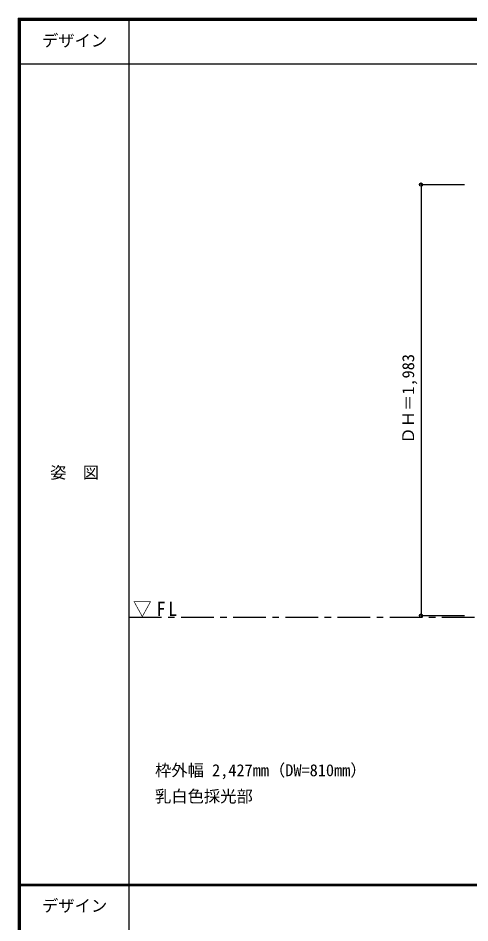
# Model space of a CAD drawing. Units: millimetres, scale not verified. Extents: x -6000 to 5700, y -4307 to 4260.
# Drawn here: x -6000 to -3921, y 12 to 4175 of the extents above; entities that cross this region are included whole.
import ezdxf
from ezdxf.enums import TextEntityAlignment as Align

# ---------------------------------------------------------------- set-up
doc = ezdxf.new("R2010")
doc.units = ezdxf.units.MM
doc.header["$LTSCALE"] = 30
doc.header["$PDMODE"] = 32
doc.header["$PDSIZE"] = 15
doc.linetypes.add('CHAIN1', pattern=[8, 5, -1, 1, -1])
for name, color, linetype in [('0-1_通り芯', 7, 'CHAIN1'), ('0-A_文字', 7, 'Continuous'), ('0-B_寸法', 4, 'Continuous'), ('F-1_枠', 6, 'Continuous'), ('F-A_文字', 7, 'Continuous')]:
    doc.layers.add(name, color=color, linetype=linetype)
doc.styles.add('ＭＳ ゴシック', font='')
doc.styles.get('ＭＳ ゴシック').set_extended_font_data('MS Gothic')

msp = doc.modelspace()

# ---------------------------------------------------------------- linework, layer by layer
at = {"layer": '0-1_通り芯'}
msp.add_line((-5490, 1418), (5690, 1418), dxfattribs=at)
at = {"layer": '0-B_寸法'}
for p, q in [((-4146.15, 3409), (-3946.15, 3409)), ((-4146.15, 3409), (-4146.15, 1426)), ((-4146.15, 1426), (-3946.15, 1426))]:
    msp.add_line(p, q, dxfattribs=at)
at = {"layer": '0-B_寸法', "color": 7}
for p in [(-4146.15, 3409), (-4146.15, 1426)]:
    msp.add_point(p, dxfattribs=at)
at = {"layer": 'F-1_枠'}
for p, q in [((-6000, 4175), (5700, 4175)), ((-6000, 4175), (-6000, -4205)), ((-6000, 4170), (5700, 4170)), ((-6000, 4165), (5700, 4165)), ((-5995, 4175), (-5995, -4205)), ((-5990, 4175), (-5990, -4205)), ((-5490, 4175), (-5490, -3790)), ((-6000, 3965), (5700, 3965)), ((-6000, 190.5), (5700, 190.5)), ((-6000, 187.5), (5700, 187.5)), ((-6000, 184.5), (5700, 184.5))]:
    msp.add_line(p, q, dxfattribs=at)

# ---------------------------------------------------------------- texts
at = {"layer": '0-1_通り芯', "insert": (-5471.25, 1418), "char_height": 65.98, "attachment_point": 7, "style": 'ＭＳ ゴシック'}
msp.add_mtext('\\T1.26;\\W0.95;▽FL', dxfattribs=at)
at = {"layer": '0-A_文字', "style": 'ＭＳ ゴシック'}
for s, p in [('枠外幅 2,427mm（DW=810mm）', (-5370, 670.5)), ('乳白色採光部', (-5370, 550.5))]:
    msp.add_text(s, height=54.99, dxfattribs=at).set_placement(p, align=Align.BOTTOM_LEFT)
at = {"layer": '0-B_寸法', "color": 7, "style": 'ＭＳ ゴシック'}
msp.add_text('ＤＨ＝1,983', height=54.99, rotation=90, dxfattribs=at).set_placement((-4161.15, 2217.25), align=Align.BOTTOM_LEFT)
at = {"layer": 'F-A_文字', "style": 'ＭＳ ゴシック'}
for s, p in [('デザイン', (-5890, 4027.5)), ('姿\u3000図', (-5852.5, 2040.25)), ('デザイン', (-5890, 47))]:
    msp.add_text(s, height=54.99, dxfattribs=at).set_placement(p, align=Align.BOTTOM_LEFT)

doc.saveas('drawing.dxf')
